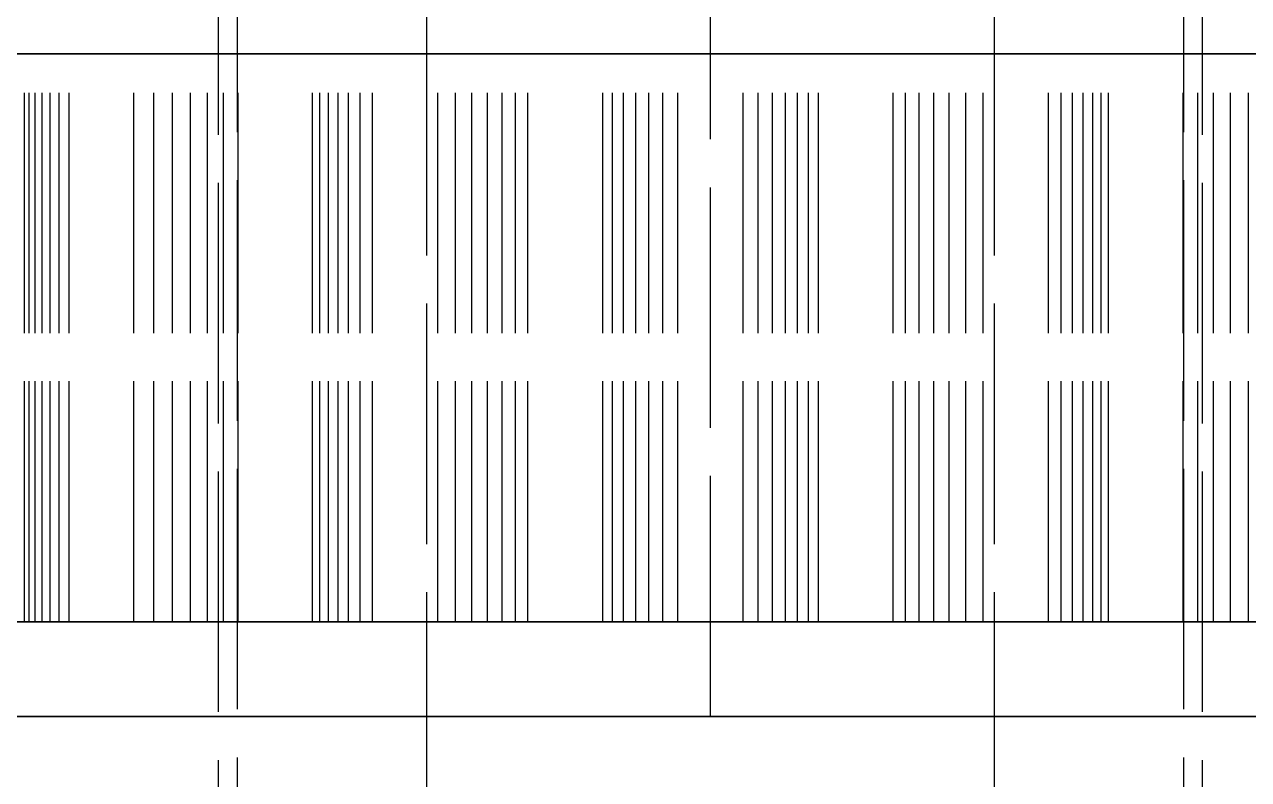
# Model space of a CAD drawing. Header units: millimetres. Extents: x -9 to 221, y -53 to 196.
# Drawn here: x 155.22 to 161.69, y -19.03 to -15.05 of the extents above; entities that cross this region are included whole.
import ezdxf

# ---------------------------------------------------------------- set-up
doc = ezdxf.new("R2010")
doc.units = ezdxf.units.MM
doc.linetypes.add('DASHED', pattern=[1.524, 1.27, -0.254])
doc.layers.add('HIDDEN', color=8, linetype='DASHED')
doc.layers.add('VISIBLE', color=7, linetype='CONTINUOUS')

msp = doc.modelspace()

# ---------------------------------------------------------------- linework, layer by layer
at = {"layer": 'HIDDEN'}
for points in [[(156.35, -21.71), (156.35, 31.6)], [(161.35, -21.71), (161.35, 31.6)], [(157.35, -25.41), (157.35, 31.3)], [(160.35, -25.41), (160.35, 31.3)], [(158.85, -18.7), (158.85, -0.4)], [(156.25, -20.2), (156.25, -12.2)], [(161.45, -20.2), (161.45, -12.2)], [(166.0881, -15.2), (165.32619, -15.2), (164.56429, -15.2), (163.80238, -15.2), (163.04048, -15.2), (162.27857, -15.2), (161.51667, -15.2), (160.75476, -15.2), (159.99286, -15.2), (159.23095, -15.2), (158.46905, -15.2), (157.70714, -15.2), (156.94524, -15.2), (156.18333, -15.2), (155.42143, -15.2), (154.65952, -15.2)], [(166.0881, -15.2), (165.32619, -15.2), (164.56429, -15.2), (163.80238, -15.2), (163.04048, -15.2), (162.27857, -15.2), (161.51667, -15.2), (160.75476, -15.2), (159.99286, -15.2), (159.23095, -15.2), (158.46905, -15.2), (157.70714, -15.2), (156.94524, -15.2), (156.18333, -15.2), (155.42143, -15.2), (154.65952, -15.2)], [(155.22475, -15.2), (154.83504, -15.2)], [(154.83504, -15.2), (155.22475, -15.2)], [(165.48492, -15.2), (164.78651, -15.2), (164.0881, -15.2), (163.38968, -15.2), (162.69127, -15.2), (161.99286, -15.2), (161.29444, -15.2), (160.59603, -15.2), (159.89762, -15.2), (159.19921, -15.2), (158.50079, -15.2), (157.80238, -15.2), (157.10397, -15.2), (156.40556, -15.2), (155.70714, -15.2), (155.00873, -15.2)], [(155.00873, -15.2), (155.35794, -15.2), (155.70714, -15.2), (156.05635, -15.2), (156.40556, -15.2), (156.75476, -15.2), (157.10397, -15.2), (157.45317, -15.2), (157.80238, -15.2), (158.15159, -15.2), (158.50079, -15.2), (158.85, -15.2)], [(155.25016, -15.2), (155.22475, -15.2)], [(155.22475, -15.2), (155.25016, -15.2)], [(155.22475, -18.2), (155.22475, -15.2)], [(155.22475, -18.2), (155.22475, -15.2)], [(155.28151, -15.2), (155.25016, -15.2)], [(155.25016, -15.2), (155.28151, -15.2)], [(155.25016, -18.2), (155.25016, -15.2)], [(155.25016, -18.2), (155.25016, -15.2)], [(155.31845, -15.2), (155.28151, -15.2)], [(155.28151, -15.2), (155.31845, -15.2)], [(155.28151, -18.2), (155.28151, -15.2)], [(155.28151, -18.2), (155.28151, -15.2)], [(155.36071, -15.2), (155.31845, -15.2)], [(155.31845, -15.2), (155.36071, -15.2)], [(155.31845, -18.2), (155.31845, -15.2)], [(155.31845, -18.2), (155.31845, -15.2)], [(155.40806, -15.2), (155.36071, -15.2)], [(155.36071, -15.2), (155.40806, -15.2)], [(155.36071, -18.2), (155.36071, -15.2)], [(155.36071, -18.2), (155.36071, -15.2)], [(155.46034, -15.2), (155.40806, -15.2)], [(155.40806, -15.2), (155.46034, -15.2)], [(155.40806, -18.2), (155.40806, -15.2)], [(155.40806, -18.2), (155.40806, -15.2)], [(155.80309, -15.2), (155.46034, -15.2)], [(155.46034, -15.2), (155.80309, -15.2)], [(155.46034, -18.2), (155.46034, -15.2)], [(155.46034, -18.2), (155.46034, -15.2)], [(155.90776, -15.2), (155.80309, -15.2)], [(155.80309, -15.2), (155.90776, -15.2)], [(155.80309, -18.2), (155.80309, -15.2)], [(155.80309, -18.2), (155.80309, -15.2)], [(156.00757, -15.2), (155.90776, -15.2)], [(155.90776, -15.2), (156.00757, -15.2)], [(155.90776, -18.2), (155.90776, -15.2)], [(155.90776, -18.2), (155.90776, -15.2)], [(156.10233, -15.2), (156.00757, -15.2)], [(156.00757, -15.2), (156.10233, -15.2)], [(156.00757, -18.2), (156.00757, -15.2)], [(156.00757, -18.2), (156.00757, -15.2)], [(156.19181, -15.2), (156.10233, -15.2)], [(156.10233, -15.2), (156.19181, -15.2)], [(156.10233, -18.2), (156.10233, -15.2)], [(156.10233, -18.2), (156.10233, -15.2)], [(156.27572, -15.2), (156.19181, -15.2)], [(156.19181, -15.2), (156.27572, -15.2)], [(156.19181, -18.2), (156.19181, -15.2)], [(156.19181, -18.2), (156.19181, -15.2)], [(156.35369, -15.2), (156.27572, -15.2)], [(156.27572, -15.2), (156.35369, -15.2)], [(156.27572, -18.2), (156.27572, -15.2)], [(156.27572, -18.2), (156.27572, -15.2)], [(156.74725, -15.2), (156.35369, -15.2)], [(156.35369, -15.2), (156.74725, -15.2)], [(156.35369, -18.2), (156.35369, -15.2)], [(156.35369, -18.2), (156.35369, -15.2)], [(156.78614, -15.2), (156.74725, -15.2)], [(156.74725, -15.2), (156.78614, -15.2)], [(156.74725, -18.2), (156.74725, -15.2)], [(156.74725, -18.2), (156.74725, -15.2)], [(156.83103, -15.2), (156.78614, -15.2)], [(156.78614, -15.2), (156.83103, -15.2)], [(156.78614, -18.2), (156.78614, -15.2)], [(156.78614, -18.2), (156.78614, -15.2)], [(156.88153, -15.2), (156.83103, -15.2)], [(156.83103, -15.2), (156.88153, -15.2)], [(156.83103, -18.2), (156.83103, -15.2)], [(156.83103, -18.2), (156.83103, -15.2)], [(156.93739, -15.2), (156.88153, -15.2)], [(156.88153, -15.2), (156.93739, -15.2)], [(156.88153, -18.2), (156.88153, -15.2)], [(156.88153, -18.2), (156.88153, -15.2)], [(156.99837, -15.2), (156.93739, -15.2)], [(156.93739, -15.2), (156.99837, -15.2)], [(156.93739, -18.2), (156.93739, -15.2)], [(156.93739, -18.2), (156.93739, -15.2)], [(157.06429, -15.2), (156.99837, -15.2)], [(156.99837, -15.2), (157.06429, -15.2)], [(156.99837, -18.2), (156.99837, -15.2)], [(156.99837, -18.2), (156.99837, -15.2)], [(157.40956, -15.2), (157.06429, -15.2)], [(157.06429, -15.2), (157.40956, -15.2)], [(157.06429, -18.2), (157.06429, -15.2)], [(157.06429, -18.2), (157.06429, -15.2)], [(157.50175, -15.2), (157.40956, -15.2)], [(157.40956, -15.2), (157.50175, -15.2)], [(157.40956, -18.2), (157.40956, -15.2)], [(157.40956, -18.2), (157.40956, -15.2)], [(157.58902, -15.2), (157.50175, -15.2)], [(157.50175, -15.2), (157.58902, -15.2)], [(157.50175, -18.2), (157.50175, -15.2)], [(157.50175, -18.2), (157.50175, -15.2)], [(157.67119, -15.2), (157.58902, -15.2)], [(157.58902, -15.2), (157.67119, -15.2)], [(157.58902, -18.2), (157.58902, -15.2)], [(157.58902, -18.2), (157.58902, -15.2)], [(157.74803, -15.2), (157.67119, -15.2)], [(157.67119, -15.2), (157.74803, -15.2)], [(157.67119, -18.2), (157.67119, -15.2)], [(157.67119, -18.2), (157.67119, -15.2)], [(157.81926, -15.2), (157.74803, -15.2)], [(157.74803, -15.2), (157.81926, -15.2)], [(157.74803, -18.2), (157.74803, -15.2)], [(157.74803, -18.2), (157.74803, -15.2)], [(157.8845, -15.2), (157.81926, -15.2)], [(157.81926, -15.2), (157.8845, -15.2)], [(157.81926, -18.2), (157.81926, -15.2)], [(157.81926, -18.2), (157.81926, -15.2)], [(158.27999, -15.2), (157.8845, -15.2)], [(157.8845, -15.2), (158.27999, -15.2)], [(157.8845, -18.2), (157.8845, -15.2)], [(157.8845, -18.2), (157.8845, -15.2)], [(158.27999, -15.2), (158.33218, -15.2)], [(158.33218, -15.2), (158.27999, -15.2)], [(158.27999, -18.2), (158.27999, -15.2)], [(158.27999, -18.2), (158.27999, -15.2)], [(158.33218, -15.2), (158.39038, -15.2)], [(158.39038, -15.2), (158.33218, -15.2)], [(158.33218, -18.2), (158.33218, -15.2)], [(158.33218, -18.2), (158.33218, -15.2)], [(158.39038, -15.2), (158.45421, -15.2)], [(158.45421, -15.2), (158.39038, -15.2)], [(158.39038, -18.2), (158.39038, -15.2)], [(158.39038, -18.2), (158.39038, -15.2)], [(158.45421, -15.2), (158.52339, -15.2)], [(158.52339, -15.2), (158.45421, -15.2)], [(158.45421, -18.2), (158.45421, -15.2)], [(158.45421, -18.2), (158.45421, -15.2)], [(158.52339, -15.2), (158.5977, -15.2)], [(158.5977, -15.2), (158.52339, -15.2)], [(158.52339, -18.2), (158.52339, -15.2)], [(158.52339, -18.2), (158.52339, -15.2)], [(158.5977, -15.2), (158.67694, -15.2)], [(158.67694, -15.2), (158.5977, -15.2)], [(158.5977, -18.2), (158.5977, -15.2)], [(158.5977, -18.2), (158.5977, -15.2)], [(158.67694, -15.2), (159.02306, -15.2)], [(159.02306, -15.2), (158.67694, -15.2)], [(158.67694, -18.2), (158.67694, -15.2)], [(158.67694, -18.2), (158.67694, -15.2)], [(158.85, -15.2), (159.19921, -15.2), (159.54841, -15.2), (159.89762, -15.2), (160.24683, -15.2), (160.59603, -15.2), (160.94524, -15.2), (161.29444, -15.2), (161.64365, -15.2), (161.99286, -15.2), (162.34206, -15.2), (162.69127, -15.2), (163.04048, -15.2), (163.38968, -15.2), (163.73889, -15.2), (164.0881, -15.2), (164.4373, -15.2), (164.78651, -15.2), (165.13571, -15.2), (165.48492, -15.2)], [(159.02306, -15.2), (159.1023, -15.2)], [(159.1023, -15.2), (159.02306, -15.2)], [(159.02306, -18.2), (159.02306, -15.2)], [(159.02306, -18.2), (159.02306, -15.2)], [(159.1023, -15.2), (159.17661, -15.2)], [(159.17661, -15.2), (159.1023, -15.2)], [(159.1023, -18.2), (159.1023, -15.2)], [(159.1023, -18.2), (159.1023, -15.2)], [(159.17661, -15.2), (159.24579, -15.2)], [(159.24579, -15.2), (159.17661, -15.2)], [(159.17661, -18.2), (159.17661, -15.2)], [(159.17661, -18.2), (159.17661, -15.2)], [(159.24579, -15.2), (159.30962, -15.2)], [(159.30962, -15.2), (159.24579, -15.2)], [(159.24579, -18.2), (159.24579, -15.2)], [(159.24579, -18.2), (159.24579, -15.2)], [(159.30962, -15.2), (159.36782, -15.2)], [(159.36782, -15.2), (159.30962, -15.2)], [(159.30962, -18.2), (159.30962, -15.2)], [(159.30962, -18.2), (159.30962, -15.2)], [(159.36782, -15.2), (159.42001, -15.2)], [(159.42001, -15.2), (159.36782, -15.2)], [(159.36782, -18.2), (159.36782, -15.2)], [(159.36782, -18.2), (159.36782, -15.2)], [(159.42001, -15.2), (159.8155, -15.2)], [(159.8155, -15.2), (159.42001, -15.2)], [(159.42001, -18.2), (159.42001, -15.2)], [(159.42001, -18.2), (159.42001, -15.2)], [(159.8155, -15.2), (159.88074, -15.2)], [(159.88074, -15.2), (159.8155, -15.2)], [(159.8155, -18.2), (159.8155, -15.2)], [(159.8155, -18.2), (159.8155, -15.2)], [(159.88074, -15.2), (159.95197, -15.2)], [(159.95197, -15.2), (159.88074, -15.2)], [(159.88074, -18.2), (159.88074, -15.2)], [(159.88074, -18.2), (159.88074, -15.2)], [(159.95197, -15.2), (160.02881, -15.2)], [(160.02881, -15.2), (159.95197, -15.2)], [(159.95197, -18.2), (159.95197, -15.2)], [(159.95197, -18.2), (159.95197, -15.2)], [(160.02881, -15.2), (160.11098, -15.2)], [(160.11098, -15.2), (160.02881, -15.2)], [(160.02881, -18.2), (160.02881, -15.2)], [(160.02881, -18.2), (160.02881, -15.2)], [(160.11098, -15.2), (160.19825, -15.2)], [(160.19825, -15.2), (160.11098, -15.2)], [(160.11098, -18.2), (160.11098, -15.2)], [(160.11098, -18.2), (160.11098, -15.2)], [(160.19825, -15.2), (160.29044, -15.2)], [(160.29044, -15.2), (160.19825, -15.2)], [(160.19825, -18.2), (160.19825, -15.2)], [(160.19825, -18.2), (160.19825, -15.2)], [(160.29044, -15.2), (160.63571, -15.2)], [(160.63571, -15.2), (160.29044, -15.2)], [(160.29044, -18.2), (160.29044, -15.2)], [(160.29044, -18.2), (160.29044, -15.2)], [(160.63571, -15.2), (160.70163, -15.2)], [(160.70163, -15.2), (160.63571, -15.2)], [(160.63571, -18.2), (160.63571, -15.2)], [(160.63571, -18.2), (160.63571, -15.2)], [(160.70163, -15.2), (160.76261, -15.2)], [(160.76261, -15.2), (160.70163, -15.2)], [(160.70163, -18.2), (160.70163, -15.2)], [(160.70163, -18.2), (160.70163, -15.2)], [(160.76261, -15.2), (160.81847, -15.2)], [(160.81847, -15.2), (160.76261, -15.2)], [(160.76261, -18.2), (160.76261, -15.2)], [(160.76261, -18.2), (160.76261, -15.2)], [(160.81847, -15.2), (160.86897, -15.2)], [(160.86897, -15.2), (160.81847, -15.2)], [(160.81847, -18.2), (160.81847, -15.2)], [(160.81847, -18.2), (160.81847, -15.2)], [(160.86897, -15.2), (160.91386, -15.2)], [(160.91386, -15.2), (160.86897, -15.2)], [(160.86897, -18.2), (160.86897, -15.2)], [(160.86897, -18.2), (160.86897, -15.2)], [(160.91386, -15.2), (160.95275, -15.2)], [(160.95275, -15.2), (160.91386, -15.2)], [(160.91386, -18.2), (160.91386, -15.2)], [(160.91386, -18.2), (160.91386, -15.2)], [(160.95275, -15.2), (161.34631, -15.2)], [(161.34631, -15.2), (160.95275, -15.2)], [(160.95275, -18.2), (160.95275, -15.2)], [(160.95275, -18.2), (160.95275, -15.2)], [(161.34631, -15.2), (161.42428, -15.2)], [(161.42428, -15.2), (161.34631, -15.2)], [(161.34631, -18.2), (161.34631, -15.2)], [(161.34631, -18.2), (161.34631, -15.2)], [(161.42428, -15.2), (161.50819, -15.2)], [(161.50819, -15.2), (161.42428, -15.2)], [(161.42428, -18.2), (161.42428, -15.2)], [(161.42428, -18.2), (161.42428, -15.2)], [(161.50819, -15.2), (161.59767, -15.2)], [(161.59767, -15.2), (161.50819, -15.2)], [(161.50819, -18.2), (161.50819, -15.2)], [(161.50819, -18.2), (161.50819, -15.2)], [(161.59767, -15.2), (161.69243, -15.2)], [(161.69243, -15.2), (161.59767, -15.2)], [(161.59767, -18.2), (161.59767, -15.2)], [(161.59767, -18.2), (161.59767, -15.2)], [(161.69243, -15.2), (161.79224, -15.2)], [(161.69243, -18.2), (161.69243, -15.2)], [(161.69243, -18.2), (161.69243, -15.2)], [(166.0881, -18.2), (165.32619, -18.2), (164.56429, -18.2), (163.80238, -18.2), (163.04048, -18.2), (162.27857, -18.2), (161.51667, -18.2), (160.75476, -18.2), (159.99286, -18.2), (159.23095, -18.2), (158.46905, -18.2), (157.70714, -18.2), (156.94524, -18.2), (156.18333, -18.2), (155.42143, -18.2), (154.65952, -18.2)], [(155.22475, -18.2), (154.83504, -18.2)], [(154.83504, -18.2), (155.22475, -18.2)], [(155.25016, -18.2), (155.22475, -18.2)], [(155.22475, -18.2), (155.25016, -18.2)], [(155.28151, -18.2), (155.25016, -18.2)], [(155.25016, -18.2), (155.28151, -18.2)], [(155.31845, -18.2), (155.28151, -18.2)], [(155.28151, -18.2), (155.31845, -18.2)], [(155.36071, -18.2), (155.31845, -18.2)], [(155.31845, -18.2), (155.36071, -18.2)], [(155.40806, -18.2), (155.36071, -18.2)], [(155.36071, -18.2), (155.40806, -18.2)], [(155.46034, -18.2), (155.40806, -18.2)], [(155.40806, -18.2), (155.46034, -18.2)], [(155.80309, -18.2), (155.46034, -18.2)], [(155.46034, -18.2), (155.80309, -18.2)], [(155.90776, -18.2), (155.80309, -18.2)], [(155.80309, -18.2), (155.90776, -18.2)], [(156.00757, -18.2), (155.90776, -18.2)], [(155.90776, -18.2), (156.00757, -18.2)], [(156.10233, -18.2), (156.00757, -18.2)], [(156.00757, -18.2), (156.10233, -18.2)], [(156.19181, -18.2), (156.10233, -18.2)], [(156.10233, -18.2), (156.19181, -18.2)], [(156.27572, -18.2), (156.19181, -18.2)], [(156.19181, -18.2), (156.27572, -18.2)], [(156.35369, -18.2), (156.27572, -18.2)], [(156.27572, -18.2), (156.35369, -18.2)], [(156.74725, -18.2), (156.35369, -18.2)], [(156.35369, -18.2), (156.74725, -18.2)], [(156.78614, -18.2), (156.74725, -18.2)], [(156.74725, -18.2), (156.78614, -18.2)], [(156.83103, -18.2), (156.78614, -18.2)], [(156.78614, -18.2), (156.83103, -18.2)], [(156.88153, -18.2), (156.83103, -18.2)], [(156.83103, -18.2), (156.88153, -18.2)], [(156.93739, -18.2), (156.88153, -18.2)], [(156.88153, -18.2), (156.93739, -18.2)], [(156.99837, -18.2), (156.93739, -18.2)], [(156.93739, -18.2), (156.99837, -18.2)], [(157.06429, -18.2), (156.99837, -18.2)], [(156.99837, -18.2), (157.06429, -18.2)], [(157.40956, -18.2), (157.06429, -18.2)], [(157.06429, -18.2), (157.40956, -18.2)], [(157.50175, -18.2), (157.40956, -18.2)], [(157.40956, -18.2), (157.50175, -18.2)], [(157.58902, -18.2), (157.50175, -18.2)], [(157.50175, -18.2), (157.58902, -18.2)], [(157.67119, -18.2), (157.58902, -18.2)], [(157.58902, -18.2), (157.67119, -18.2)], [(157.74803, -18.2), (157.67119, -18.2)], [(157.67119, -18.2), (157.74803, -18.2)], [(157.81926, -18.2), (157.74803, -18.2)], [(157.74803, -18.2), (157.81926, -18.2)], [(157.8845, -18.2), (157.81926, -18.2)], [(157.81926, -18.2), (157.8845, -18.2)], [(158.27999, -18.2), (157.8845, -18.2)], [(157.8845, -18.2), (158.27999, -18.2)], [(158.27999, -18.2), (158.33218, -18.2)], [(158.33218, -18.2), (158.27999, -18.2)], [(158.33218, -18.2), (158.39038, -18.2)], [(158.39038, -18.2), (158.33218, -18.2)], [(158.39038, -18.2), (158.45421, -18.2)], [(158.45421, -18.2), (158.39038, -18.2)], [(158.45421, -18.2), (158.52339, -18.2)], [(158.52339, -18.2), (158.45421, -18.2)], [(158.52339, -18.2), (158.5977, -18.2)], [(158.5977, -18.2), (158.52339, -18.2)], [(158.5977, -18.2), (158.67694, -18.2)], [(158.67694, -18.2), (158.5977, -18.2)], [(158.67694, -18.2), (159.02306, -18.2)], [(159.02306, -18.2), (158.67694, -18.2)], [(159.02306, -18.2), (159.1023, -18.2)], [(159.1023, -18.2), (159.02306, -18.2)], [(159.1023, -18.2), (159.17661, -18.2)], [(159.17661, -18.2), (159.1023, -18.2)], [(159.17661, -18.2), (159.24579, -18.2)], [(159.24579, -18.2), (159.17661, -18.2)], [(159.24579, -18.2), (159.30962, -18.2)], [(159.30962, -18.2), (159.24579, -18.2)], [(159.30962, -18.2), (159.36782, -18.2)], [(159.36782, -18.2), (159.30962, -18.2)], [(159.36782, -18.2), (159.42001, -18.2)], [(159.42001, -18.2), (159.36782, -18.2)], [(159.42001, -18.2), (159.8155, -18.2)], [(159.8155, -18.2), (159.42001, -18.2)], [(159.8155, -18.2), (159.88074, -18.2)], [(159.88074, -18.2), (159.8155, -18.2)], [(159.88074, -18.2), (159.95197, -18.2)], [(159.95197, -18.2), (159.88074, -18.2)], [(159.95197, -18.2), (160.02881, -18.2)], [(160.02881, -18.2), (159.95197, -18.2)], [(160.02881, -18.2), (160.11098, -18.2)], [(160.11098, -18.2), (160.02881, -18.2)], [(160.11098, -18.2), (160.19825, -18.2)], [(160.19825, -18.2), (160.11098, -18.2)], [(160.19825, -18.2), (160.29044, -18.2)], [(160.29044, -18.2), (160.19825, -18.2)], [(160.29044, -18.2), (160.63571, -18.2)], [(160.63571, -18.2), (160.29044, -18.2)], [(160.63571, -18.2), (160.70163, -18.2)], [(160.70163, -18.2), (160.63571, -18.2)], [(160.70163, -18.2), (160.76261, -18.2)], [(160.76261, -18.2), (160.70163, -18.2)], [(160.76261, -18.2), (160.81847, -18.2)], [(160.81847, -18.2), (160.76261, -18.2)], [(160.81847, -18.2), (160.86897, -18.2)], [(160.86897, -18.2), (160.81847, -18.2)], [(160.86897, -18.2), (160.91386, -18.2)], [(160.91386, -18.2), (160.86897, -18.2)], [(160.91386, -18.2), (160.95275, -18.2)], [(160.95275, -18.2), (160.91386, -18.2)], [(160.95275, -18.2), (161.34631, -18.2)], [(161.34631, -18.2), (160.95275, -18.2)], [(161.34631, -18.2), (161.42428, -18.2)], [(161.42428, -18.2), (161.34631, -18.2)], [(161.42428, -18.2), (161.50819, -18.2)], [(161.50819, -18.2), (161.42428, -18.2)], [(161.50819, -18.2), (161.59767, -18.2)], [(161.59767, -18.2), (161.50819, -18.2)], [(161.59767, -18.2), (161.69243, -18.2)], [(161.69243, -18.2), (161.59767, -18.2)], [(161.69243, -18.2), (161.79224, -18.2)], [(161.73095, -18.7), (161.55635, -18.7), (161.38175, -18.7), (161.20714, -18.7), (161.03254, -18.7), (160.85794, -18.7), (160.68333, -18.7), (160.50873, -18.7), (160.33413, -18.7), (160.15952, -18.7), (159.98492, -18.7), (159.81032, -18.7), (159.63571, -18.7), (159.46111, -18.7), (159.28651, -18.7), (159.1119, -18.7), (158.9373, -18.7), (158.7627, -18.7), (158.5881, -18.7), (158.41349, -18.7), (158.23889, -18.7), (158.06429, -18.7), (157.88968, -18.7), (157.71508, -18.7), (157.54048, -18.7), (157.36587, -18.7), (157.19127, -18.7), (157.01667, -18.7), (156.84206, -18.7), (156.66746, -18.7), (156.49286, -18.7), (156.31825, -18.7), (156.14365, -18.7), (155.96905, -18.7), (155.79444, -18.7), (155.61984, -18.7), (155.44524, -18.7), (155.27063, -18.7), (155.09603, -18.7)], [(161.80238, -18.7), (161.6119, -18.7), (161.42143, -18.7), (161.23095, -18.7), (161.04048, -18.7), (160.85, -18.7), (160.65952, -18.7), (160.46905, -18.7), (160.27857, -18.7), (160.0881, -18.7), (159.89762, -18.7), (159.70714, -18.7), (159.51667, -18.7), (159.32619, -18.7), (159.13571, -18.7), (158.94524, -18.7), (158.75476, -18.7), (158.56429, -18.7), (158.37381, -18.7), (158.18333, -18.7), (157.99286, -18.7), (157.80238, -18.7), (157.6119, -18.7), (157.42143, -18.7), (157.23095, -18.7), (157.04048, -18.7), (156.85, -18.7), (156.65952, -18.7), (156.46905, -18.7), (156.27857, -18.7), (156.0881, -18.7), (155.89762, -18.7), (155.70714, -18.7), (155.51667, -18.7), (155.32619, -18.7), (155.13571, -18.7)], [(155.13571, -18.7), (155.23095, -18.7), (155.32619, -18.7), (155.42143, -18.7), (155.51667, -18.7), (155.6119, -18.7), (155.70714, -18.7), (155.80238, -18.7), (155.89762, -18.7), (155.99286, -18.7), (156.0881, -18.7), (156.18333, -18.7), (156.27857, -18.7), (156.37381, -18.7), (156.46905, -18.7), (156.56429, -18.7), (156.65952, -18.7), (156.75476, -18.7), (156.85, -18.7), (156.94524, -18.7), (157.04048, -18.7), (157.13571, -18.7), (157.23095, -18.7), (157.32619, -18.7), (157.42143, -18.7), (157.51667, -18.7), (157.6119, -18.7), (157.70714, -18.7), (157.80238, -18.7), (157.89762, -18.7), (157.99286, -18.7), (158.0881, -18.7), (158.18333, -18.7), (158.27857, -18.7), (158.37381, -18.7), (158.46905, -18.7), (158.56429, -18.7), (158.65952, -18.7), (158.75476, -18.7), (158.85, -18.7)], [(155.18333, -18.7), (155.27063, -18.7), (155.35794, -18.7), (155.44524, -18.7), (155.53254, -18.7), (155.61984, -18.7), (155.70714, -18.7), (155.79444, -18.7), (155.88175, -18.7), (155.96905, -18.7), (156.05635, -18.7), (156.14365, -18.7), (156.23095, -18.7), (156.31825, -18.7), (156.40556, -18.7), (156.49286, -18.7), (156.58016, -18.7), (156.66746, -18.7), (156.75476, -18.7), (156.84206, -18.7), (156.92937, -18.7), (157.01667, -18.7), (157.10397, -18.7), (157.19127, -18.7), (157.27857, -18.7), (157.36587, -18.7), (157.45317, -18.7), (157.54048, -18.7), (157.62778, -18.7), (157.71508, -18.7), (157.80238, -18.7), (157.88968, -18.7), (157.97698, -18.7), (158.06429, -18.7), (158.15159, -18.7), (158.23889, -18.7), (158.32619, -18.7), (158.41349, -18.7), (158.50079, -18.7), (158.5881, -18.7), (158.6754, -18.7), (158.7627, -18.7), (158.85, -18.7)], [(158.85, -18.7), (158.94524, -18.7), (159.04048, -18.7), (159.13571, -18.7), (159.23095, -18.7), (159.32619, -18.7), (159.42143, -18.7), (159.51667, -18.7), (159.6119, -18.7), (159.70714, -18.7), (159.80238, -18.7), (159.89762, -18.7), (159.99286, -18.7), (160.0881, -18.7), (160.18333, -18.7), (160.27857, -18.7), (160.37381, -18.7), (160.46905, -18.7), (160.56429, -18.7), (160.65952, -18.7), (160.75476, -18.7), (160.85, -18.7), (160.94524, -18.7), (161.04048, -18.7), (161.13571, -18.7), (161.23095, -18.7), (161.32619, -18.7), (161.42143, -18.7), (161.51667, -18.7), (161.6119, -18.7), (161.70714, -18.7)], [(158.85, -18.7), (158.9373, -18.7), (159.0246, -18.7), (159.1119, -18.7), (159.19921, -18.7), (159.28651, -18.7), (159.37381, -18.7), (159.46111, -18.7), (159.54841, -18.7), (159.63571, -18.7), (159.72302, -18.7), (159.81032, -18.7), (159.89762, -18.7), (159.98492, -18.7), (160.07222, -18.7), (160.15952, -18.7), (160.24683, -18.7), (160.33413, -18.7), (160.42143, -18.7), (160.50873, -18.7), (160.59603, -18.7), (160.68333, -18.7), (160.77063, -18.7), (160.85794, -18.7), (160.94524, -18.7), (161.03254, -18.7), (161.11984, -18.7), (161.20714, -18.7), (161.29444, -18.7), (161.38175, -18.7), (161.46905, -18.7), (161.55635, -18.7), (161.64365, -18.7), (161.73095, -18.7)]]:
    msp.add_lwpolyline(points, dxfattribs=at)
at = {"layer": 'VISIBLE'}
for points in [[(155.04048, -15.2), (155.42143, -15.2), (155.80238, -15.2), (156.18333, -15.2), (156.56429, -15.2), (156.94524, -15.2), (157.32619, -15.2), (157.70714, -15.2), (158.0881, -15.2), (158.46905, -15.2), (158.85, -15.2)], [(155.04048, -15.2), (155.42143, -15.2), (155.80238, -15.2), (156.18333, -15.2), (156.56429, -15.2), (156.94524, -15.2), (157.32619, -15.2), (157.70714, -15.2), (158.0881, -15.2), (158.46905, -15.2), (158.85, -15.2)], [(158.85, -15.2), (159.23095, -15.2), (159.6119, -15.2), (159.99286, -15.2), (160.37381, -15.2), (160.75476, -15.2), (161.13571, -15.2), (161.51667, -15.2), (161.89762, -15.2), (162.27857, -15.2), (162.65952, -15.2), (163.04048, -15.2), (163.42143, -15.2), (163.80238, -15.2), (164.18333, -15.2), (164.56429, -15.2), (164.94524, -15.2), (165.32619, -15.2), (165.70714, -15.2)], [(158.85, -15.2), (159.23095, -15.2), (159.6119, -15.2), (159.99286, -15.2), (160.37381, -15.2), (160.75476, -15.2), (161.13571, -15.2), (161.51667, -15.2), (161.89762, -15.2), (162.27857, -15.2), (162.65952, -15.2), (163.04048, -15.2), (163.42143, -15.2), (163.80238, -15.2), (164.18333, -15.2), (164.56429, -15.2), (164.94524, -15.2), (165.32619, -15.2), (165.70714, -15.2)], [(155.04048, -18.2), (155.42143, -18.2), (155.80238, -18.2), (156.18333, -18.2), (156.56429, -18.2), (156.94524, -18.2), (157.32619, -18.2), (157.70714, -18.2), (158.0881, -18.2), (158.46905, -18.2), (158.85, -18.2)], [(158.85, -18.2), (159.23095, -18.2), (159.6119, -18.2), (159.99286, -18.2), (160.37381, -18.2), (160.75476, -18.2), (161.13571, -18.2), (161.51667, -18.2), (161.89762, -18.2), (162.27857, -18.2), (162.65952, -18.2), (163.04048, -18.2), (163.42143, -18.2), (163.80238, -18.2), (164.18333, -18.2), (164.56429, -18.2), (164.94524, -18.2), (165.32619, -18.2), (165.70714, -18.2)]]:
    msp.add_lwpolyline(points, dxfattribs=at)

doc.saveas('drawing.dxf')
